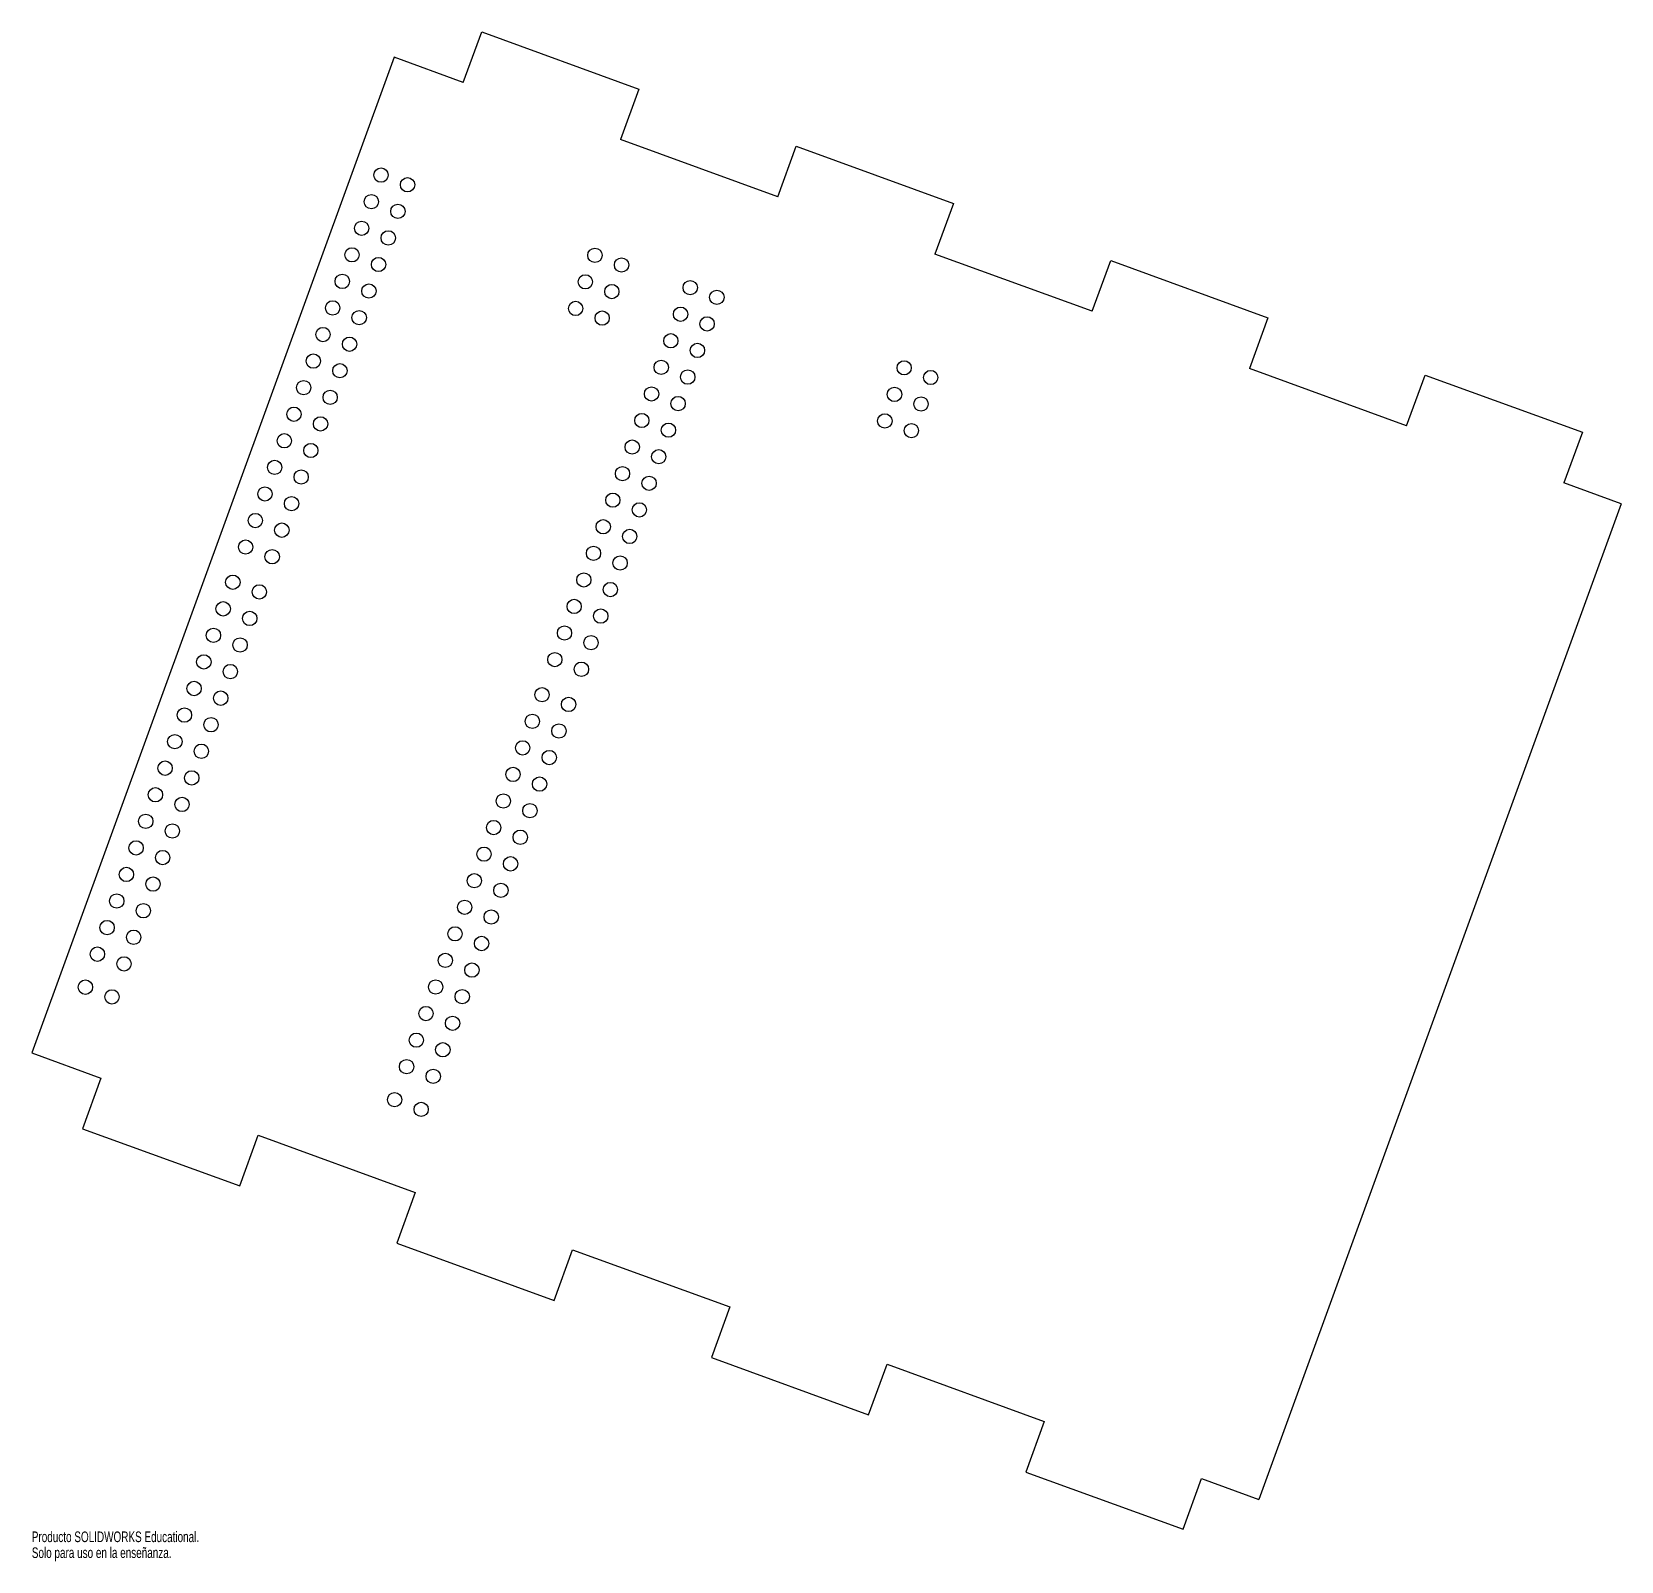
# Model space of a CAD drawing. Header units: inches. Extents: x -6.5 to 22, y -27 to 0.5.
import ezdxf

# ---------------------------------------------------------------- set-up
doc = ezdxf.new("R2010")
doc.units = ezdxf.units.IN
doc.header["$MEASUREMENT"] = 0
doc.styles.add('SLDTEXTSTYLE0', font='TXT', dxfattribs={"width": 0.7})

msp = doc.modelspace()

# ---------------------------------------------------------------- linework, layer by layer
at = {"color": 7, "linetype": 'Continuous', "lineweight": 25}
for p, q in [((1.239, -0.451), (1.569, 0.457)), ((1.569, 0.457), (4.388, -0.569)), ((0, 0), (-6.498, -17.854)), ((1.239, -0.451), (0, 0)), ((4.388, -0.569), (4.058, -1.477)), ((6.877, -2.503), (4.058, -1.477)), ((6.877, -2.503), (7.207, -1.595)), ((7.207, -1.595), (10.026, -2.621)), ((10.026, -2.621), (9.696, -3.529)), ((12.515, -4.555), (9.696, -3.529)), ((12.515, -4.555), (12.846, -3.647)), ((12.846, -3.647), (15.665, -4.673)), ((15.665, -4.673), (15.334, -5.581)), ((18.153, -6.607), (15.334, -5.581)), ((18.153, -6.607), (18.484, -5.699)), ((18.484, -5.699), (21.303, -6.725)), ((21.303, -6.725), (20.972, -7.633)), ((22, -8.007), (20.972, -7.633)), ((22, -8.007), (15.502, -25.862)), ((-6.498, -17.854), (-5.26, -18.305)), ((-5.26, -18.305), (-5.59, -19.213)), ((-5.59, -19.213), (-2.771, -20.239)), ((-2.771, -20.239), (-2.441, -19.331)), ((-2.441, -19.331), (0.378, -20.357)), ((0.378, -20.357), (0.048, -21.265)), ((0.048, -21.265), (2.867, -22.291)), ((2.867, -22.291), (3.198, -21.383)), ((3.198, -21.383), (6.017, -22.409)), ((6.017, -22.409), (5.686, -23.317)), ((5.686, -23.317), (8.505, -24.344)), ((8.505, -24.344), (8.836, -23.435)), ((8.836, -23.435), (11.655, -24.461)), ((11.655, -24.461), (11.324, -25.37)), ((11.324, -25.37), (14.143, -26.396)), ((14.143, -26.396), (14.474, -25.487)), ((14.474, -25.487), (15.502, -25.862))]:
    msp.add_line(p, q, dxfattribs=at)
for centre, radius in [((-0.237, -2.113), 0.129), ((0.239, -2.286), 0.128), ((-0.41, -2.589), 0.129), ((0.066, -2.763), 0.128), ((-0.584, -3.066), 0.128), ((-0.107, -3.239), 0.129), ((-0.757, -3.542), 0.128), ((-0.281, -3.716), 0.128), ((3.599, -3.551), 0.129), ((4.076, -3.724), 0.128), ((-0.931, -4.019), 0.129), ((3.426, -4.027), 0.128), ((-0.454, -4.192), 0.128), ((3.902, -4.201), 0.128), ((5.307, -4.131), 0.128), ((5.784, -4.304), 0.129), ((-1.104, -4.495), 0.129), ((-0.628, -4.669), 0.129), ((3.252, -4.504), 0.128), ((3.729, -4.677), 0.128), ((5.134, -4.607), 0.129), ((-1.277, -4.972), 0.128), ((5.61, -4.781), 0.129), ((-0.801, -5.145), 0.128), ((4.96, -5.084), 0.128), ((5.437, -5.257), 0.129), ((-1.451, -5.448), 0.128), ((-0.974, -5.621), 0.128), ((4.787, -5.56), 0.128), ((5.263, -5.734), 0.129), ((9.143, -5.569), 0.128), ((9.62, -5.742), 0.128), ((-1.624, -5.924), 0.128), ((-1.148, -6.098), 0.128), ((4.614, -6.037), 0.128), ((8.97, -6.045), 0.129), ((5.09, -6.21), 0.129), ((9.446, -6.218), 0.128), ((-1.798, -6.401), 0.128), ((-1.321, -6.574), 0.128), ((4.44, -6.513), 0.128), ((8.797, -6.521), 0.129), ((-1.971, -6.877), 0.128), ((4.917, -6.687), 0.128), ((9.273, -6.695), 0.128), ((-1.495, -7.051), 0.128), ((4.267, -6.99), 0.128), ((4.743, -7.163), 0.128), ((-2.144, -7.354), 0.128), ((-1.668, -7.527), 0.128), ((4.093, -7.466), 0.128), ((4.57, -7.639), 0.128), ((-2.318, -7.83), 0.128), ((-1.841, -8.004), 0.129), ((3.92, -7.942), 0.128), ((-2.491, -8.307), 0.128), ((4.396, -8.116), 0.128), ((-2.015, -8.48), 0.129), ((3.747, -8.419), 0.128), ((4.223, -8.592), 0.128), ((-2.665, -8.783), 0.128), ((-2.188, -8.956), 0.129), ((3.573, -8.895), 0.128), ((4.05, -9.069), 0.128), ((-2.894, -9.413), 0.129), ((3.4, -9.372), 0.128), ((-2.418, -9.587), 0.129), ((3.876, -9.545), 0.128), ((-3.067, -9.89), 0.129), ((-2.591, -10.063), 0.129), ((3.226, -9.848), 0.128), ((3.703, -10.021), 0.129), ((-3.241, -10.366), 0.129), ((3.053, -10.324), 0.128), ((-2.764, -10.539), 0.129), ((3.529, -10.498), 0.128), ((-3.414, -10.842), 0.129), ((2.88, -10.801), 0.128), ((-2.938, -11.016), 0.129), ((3.356, -10.974), 0.129), ((-3.588, -11.319), 0.129), ((-3.111, -11.492), 0.129), ((2.65, -11.431), 0.128), ((-3.761, -11.795), 0.129), ((3.127, -11.605), 0.129), ((-3.285, -11.969), 0.129), ((2.477, -11.908), 0.129), ((2.953, -12.081), 0.129), ((-3.934, -12.272), 0.129), ((-3.458, -12.445), 0.129), ((2.303, -12.384), 0.128), ((2.78, -12.557), 0.129), ((-4.108, -12.748), 0.129), ((-3.631, -12.922), 0.129), ((2.13, -12.86), 0.128), ((-4.281, -13.225), 0.129), ((2.606, -13.034), 0.129), ((-3.805, -13.398), 0.129), ((1.957, -13.337), 0.128), ((2.433, -13.51), 0.129), ((-4.455, -13.701), 0.129), ((-3.978, -13.874), 0.129), ((1.783, -13.813), 0.128), ((2.26, -13.987), 0.129), ((-4.628, -14.177), 0.129), ((-4.152, -14.351), 0.129), ((1.61, -14.29), 0.128), ((-4.801, -14.654), 0.129), ((2.086, -14.463), 0.129), ((-4.325, -14.827), 0.129), ((1.436, -14.766), 0.128), ((1.913, -14.939), 0.129), ((-4.975, -15.13), 0.129), ((-4.498, -15.304), 0.129), ((1.263, -15.242), 0.128), ((1.739, -15.416), 0.129), ((-5.148, -15.607), 0.129), ((-4.672, -15.78), 0.129), ((1.09, -15.719), 0.128), ((-5.322, -16.083), 0.129), ((1.566, -15.892), 0.129), ((-4.845, -16.257), 0.129), ((0.916, -16.195), 0.128), ((1.393, -16.369), 0.129), ((-5.537, -16.675), 0.129), ((-5.061, -16.849), 0.128), ((0.743, -16.672), 0.129), ((1.219, -16.845), 0.129), ((0.569, -17.148), 0.128), ((1.046, -17.322), 0.128), ((0.396, -17.625), 0.128), ((0.872, -17.798), 0.129), ((0.222, -18.101), 0.129), ((0.699, -18.274), 0.128), ((0.007, -18.693), 0.128), ((0.483, -18.867), 0.128)]:
    msp.add_circle(centre, radius, dxfattribs=at)

# ---------------------------------------------------------------- texts
at = {"color": 7, "linetype": 'Continuous', "char_height": 0.1903, "attachment_point": 1, "style": 'SLDTEXTSTYLE0'}
for s, insert in [('Producto SOLIDWORKS Educational.', (-6.498, -26.436)), ('Solo para uso en la enseñanza.', (-6.498, -26.721))]:
    msp.add_mtext(s, dxfattribs=dict(at, insert=insert))

doc.saveas('drawing.dxf')
